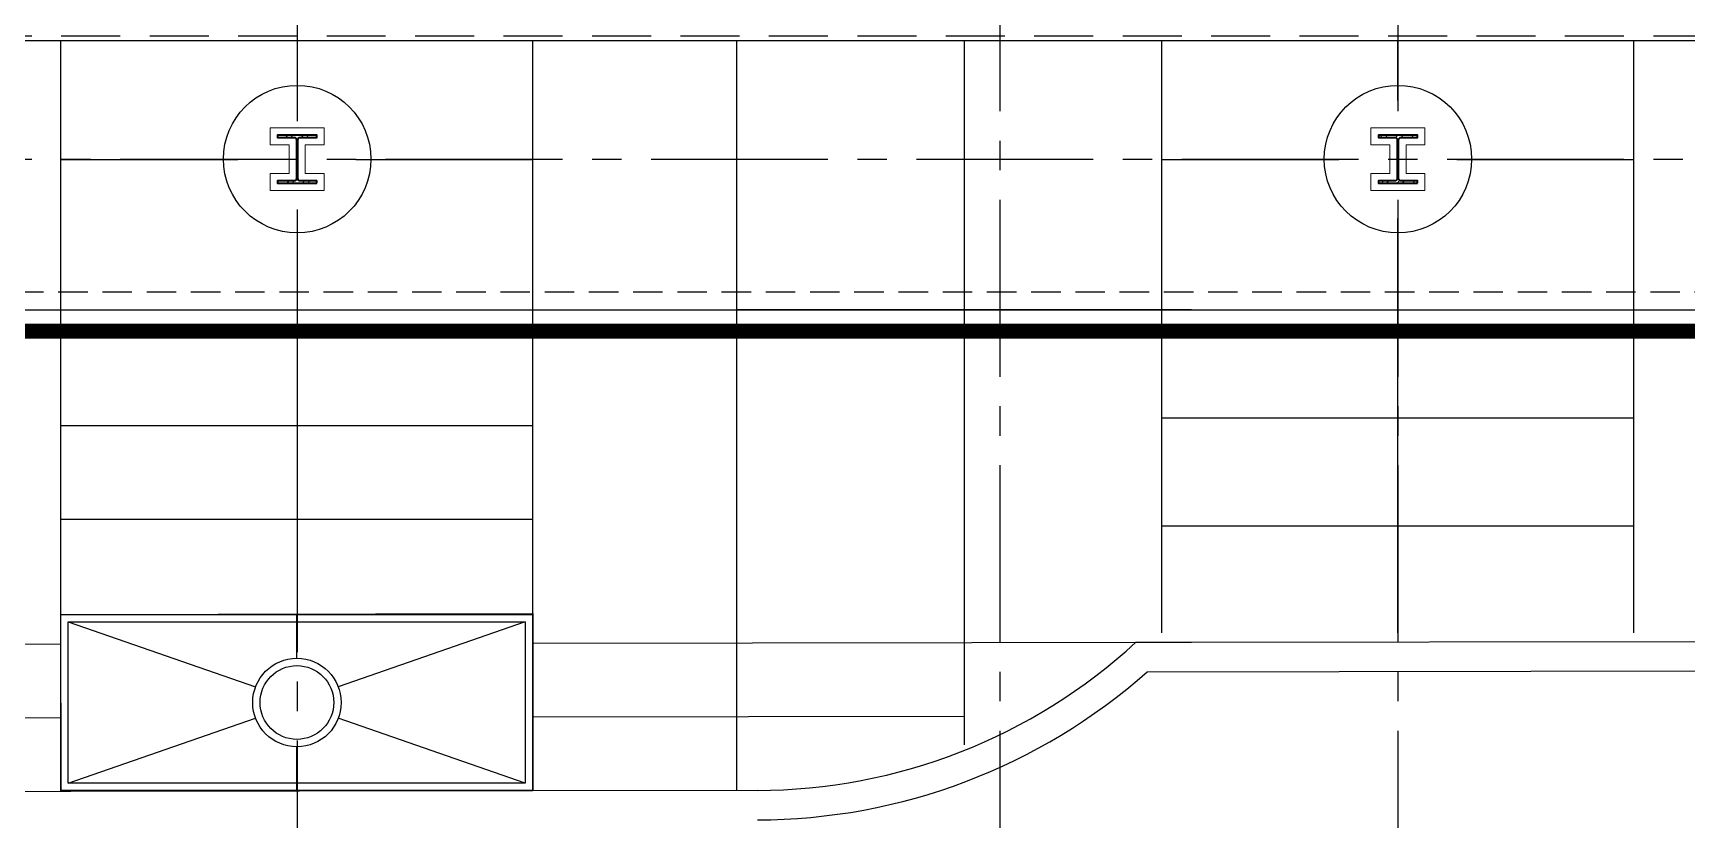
# Model space of a CAD drawing. Header units: inches. Extents: x 5931 to 10048, y 0 to 3185.
# Drawn here: x 7290.3 to 7626.8, y 709.9 to 869.9 of the extents above; entities that cross this region are included whole.
import ezdxf

# ---------------------------------------------------------------- set-up
doc = ezdxf.new("R2010")
doc.units = ezdxf.units.IN
doc.header["$LTSCALE"] = 48
doc.header["$MEASUREMENT"] = 0
for name, pattern in [('CENTER2', [1.125, 0.75, -0.125, 0.125, -0.125]), ('HIDDEN', [0.375, 0.25, -0.125]), ('HIDDEN2', [0.1875, 0.125, -0.0625]), ('PHANTOM2', [1.25, 0.625, -0.125, 0.125, -0.125, 0.125, -0.125])]:
    doc.linetypes.add(name, pattern=pattern)
for name, color, linetype in [('_0_Objects', 8, 'Continuous'), ('A-Flor-Case', 8, 'Continuous'), ('A-Flor-Soffit', 8, 'HIDDEN2'), ('A-Grid(3-32)', 8, 'CENTER2'), ('A-Site-Pave', 8, 'Continuous'), ('A-Site-Property', 8, 'PHANTOM2'), ('A-Site-Setback', 8, 'HIDDEN'), ('A-Wall-Full', 8, 'Continuous')]:
    doc.layers.add(name, color=color, linetype=linetype)
for name, color, linetype, lineweight in [('A-Detl-Hatch', 8, 'Continuous', 18), ('S-Detl-Hatch', 8, 'Continuous', 18), ('S-Detl-Wide', 8, 'Continuous', 35)]:
    doc.layers.add(name, color=color, linetype=linetype, lineweight=lineweight)

# ---------------------------------------------------------------- blocks, each defined once
blk = doc.blocks.new('1ST FLOOR CORE & SHELL')
at = {"layer": 'A-Flor-Case'}
blk.add_line((3113, -9173.63), (4373.5, -9173.63), dxfattribs=at)
at = {"layer": 'A-Flor-Soffit'}
blk.add_lwpolyline([(2321, -8520.75), (2316.5, -8520.75), (2316.5, -9228.75), (3108.87, -9228.75), (3108.87, -9224.75), (4240.5, -9224.75), (4240.5, -9222.63), (4656.87, -9222.63), (4656.87, -9224.75), (5704.5, -9224.75), (5704.5, -8756.75), (5700, -8756.75)], dxfattribs=at)
at = {"layer": 'A-Wall-Full'}
for centre in [(3328.5, -9197.75), (3552.5, -9197.75)]:
    blk.add_circle(centre, 15, dxfattribs=at)
blk = doc.blocks.new('*U9')
at = {"layer": 'A-Detl-Hatch'}
h = blk.add_hatch(dxfattribs=at)
h.set_pattern_fill('ANSI32', color=256, scale=6, style=0)
h.set_pattern_definition([(45, (0, -4.865), (-1.591, 1.591), []), (45, (1.0607, -4.865), (-1.591, 1.591), [])])
edge = h.paths.add_edge_path()
edge.add_line((3.98, -9.73), (3.98, -9.295))
edge.add_line((3.98, -9.295), (0.645, -9.295))
edge.add_arc((0.645, -8.795), 0.5, 180, 270, ccw=False)
edge.add_line((0.145, -8.795), (0.145, -0.935))
edge.add_arc((0.645, -0.935), 0.5, 90, 180, ccw=False)
edge.add_line((0.645, -0.435), (3.98, -0.435))
edge.add_line((3.98, -0.435), (3.98, 0))
edge.add_line((3.98, 0), (-3.98, 0))
edge.add_line((-3.98, 0), (-3.98, -0.435))
edge.add_line((-3.98, -0.435), (-0.645, -0.435))
edge.add_arc((-0.645, -0.935), 0.5, 0, 90, ccw=False)
edge.add_line((-0.145, -0.935), (-0.145, -8.795))
edge.add_arc((-0.645, -8.795), 0.5, -90, 0, ccw=False)
edge.add_line((-0.645, -9.295), (-3.98, -9.295))
edge.add_line((-3.98, -9.295), (-3.98, -9.73))
edge.add_line((-3.98, -9.73), (3.98, -9.73))
at = {"linetype": 'ByBlock'}
blk.add_lwpolyline([(3.98, -9.73), (3.98, -9.295), (0.645, -9.295, -0.4142136), (0.145, -8.795), (0.145, -0.935, -0.4142136), (0.645, -0.435), (3.98, -0.435), (3.98, 0), (-3.98, 0), (-3.98, -0.435), (-0.645, -0.435, -0.4142136), (-0.145, -0.935), (-0.145, -8.795, -0.4142136), (-0.645, -9.295), (-3.98, -9.295), (-3.98, -9.73)], format="xyb", close=True, dxfattribs=at)
blk = doc.blocks.new('W10X33')
at = {"layer": 'S-Detl-Hatch'}
blk.add_lwpolyline([(13773.28, -7309.78), (13773.28, -7306.34), (13769.45, -7306.34), (13769.45, -7300.48), (13773.28, -7300.48), (13773.28, -7297.05), (13762.32, -7297.05), (13762.32, -7300.48), (13766.16, -7300.48), (13766.16, -7306.34), (13762.32, -7306.34), (13762.32, -7309.78)], close=True, dxfattribs=at)
at = {"layer": 'S-Detl-Wide'}
blk.add_blockref('*U9', (13767.8, -7298.55), dxfattribs=at)
blk = doc.blocks.new('1ST FLOOR - STRUCTURAL GRID')
at = {"layer": 'A-Grid(3-32)'}
for p, q in [((3471.5, -7424.01), (3471.5, -9520.75)), ((3552.5, -7424.01), (3552.5, -9520.75)), ((3328.5, -7426.01), (3328.5, -9520.75)), ((2104.5, -9197.75), (5927.38, -9197.75))]:
    blk.add_line(p, q, dxfattribs=at)
for p in [(-10439.3, -1894.34), (-10215.3, -1894.34)]:
    blk.add_blockref('W10X33', p)
blk = doc.blocks.new('SITE PLAN')
at = {"layer": 'A-Site-Pave'}
for p, q in [((9509.98, -2802.32), (9509.98, -2793.39)), ((9463.46, -2794.89), (9501.56, -2808.15)), ((9556.46, -2794.89), (9518.41, -2808.15)), ((9680.71, -2799.07), (10906.14, -2797.29)), ((9683.02, -2805.07), (10903.84, -2803.29)), ((9463.46, -2827.73), (9501.56, -2814.49)), ((9556.46, -2827.73), (9518.41, -2814.49)), ((9509.98, -2829.23), (9509.98, -2820.32))]:
    blk.add_line(p, q, dxfattribs=at)
at = {"layer": 'A-Site-Pave', "flags": 128}
for points in [[(9461.96, -2829.39), (9461.96, -2676.68)], [(9510.02, -2676.68), (9510.02, -2688.91)], [(9557.96, -2829.25), (9557.96, -2676.68)], [(9599.54, -2829.18), (9599.54, -2676.68)], [(9645.78, -2676.68), (9645.78, -2819.9)], [(9686.02, -2797.17), (9686.02, -2676.68)], [(9734.02, -2688.91), (9734.02, -2676.68)], [(9782.02, -2797.17), (9782.02, -2676.68)], [(9461.96, -2700.91), (9497.99, -2700.91)], [(9521.99, -2700.91), (9557.96, -2700.91)], [(9686.02, -2700.91), (9722.02, -2700.91)], [(9746.02, -2700.91), (9782.02, -2700.91)], [(9510.02, -2712.91), (9510.02, -2793.32)], [(9734.02, -2797.17), (9734.02, -2712.91)], [(8822.52, -2731.48), (10416.02, -2731.48)], [(9692.01, -2731.48), (9599.54, -2731.48)], [(9557.99, -2755.02), (9461.96, -2755.02)], [(9686.02, -2753.44), (9782.02, -2753.44)], [(9557.99, -2774.11), (9461.96, -2774.11)], [(9686.02, -2775.4), (9782.02, -2775.4)], [(9333.97, -2799.58), (9461.97, -2799.39)], [(9557.97, -2799.25), (9692.02, -2799.06)], [(9333.98, -2814.58), (9461.98, -2814.39)], [(9557.98, -2814.25), (9645.78, -2814.12)], [(9603.67, -2829.19), (8858.52, -2830.27)]]:
    blk.add_lwpolyline(points, dxfattribs=at)
for points in [[(9461.96, -2793.39), (9557.96, -2793.25), (9558.02, -2829.25), (9462.02, -2829.39)], [(9461.96, -2793.39), (9557.96, -2793.39), (9557.96, -2829.23), (9461.96, -2829.23)], [(9463.46, -2794.89), (9556.46, -2794.89), (9556.46, -2827.73), (9463.46, -2827.73)]]:
    blk.add_lwpolyline(points, close=True, dxfattribs=at)
at = {"layer": 'A-Site-Pave'}
for radius in [9, 7.5]:
    blk.add_circle((9509.98, -2811.32), radius, dxfattribs=at)
for radius, end in [(114, 312.6203), (120, 311.493)]:
    blk.add_arc((9603.52, -2715.19), radius, 270.0834, end, dxfattribs=at)

msp = doc.modelspace()

# ---------------------------------------------------------------- linework, layer by layer
at = {"layer": 'A-Site-Property', "const_width": 3}
msp.add_lwpolyline([(6860, 809.26, 0.000391), (6716, 809.14, 0.00127), (6248, 807.22), (6248, 1671.99), (6248, 2571.99), (9651.75, 1937.56, 0.002707), (9800, 1910.76), (9800, 809.26), (6860, 809.26)], format="xyb", dxfattribs=at)
at = {"layer": 'A-Site-Setback'}
msp.add_lwpolyline([(9036, 869.26), (6800, 869.26, 0.00067), (6715.91, 869.14, 0.001041), (6332, 867.74), (6332, 1671.99), (6332, 2312.2)], format="xyb", dxfattribs=at)

# ---------------------------------------------------------------- block references
at = {"layer": '_0_Objects', "linetype": 'HIDDEN'}
msp.add_blockref('1ST FLOOR - STRUCTURAL GRID', (4015.5, 10042.01), dxfattribs=at)
at = {"layer": '_0_Objects'}
for name, p in [('1ST FLOOR CORE & SHELL', (4015.5, 10042.01)), ('SITE PLAN', (-2166.04, 3545.07))]:
    msp.add_blockref(name, p, dxfattribs=at)

doc.saveas('drawing.dxf')
